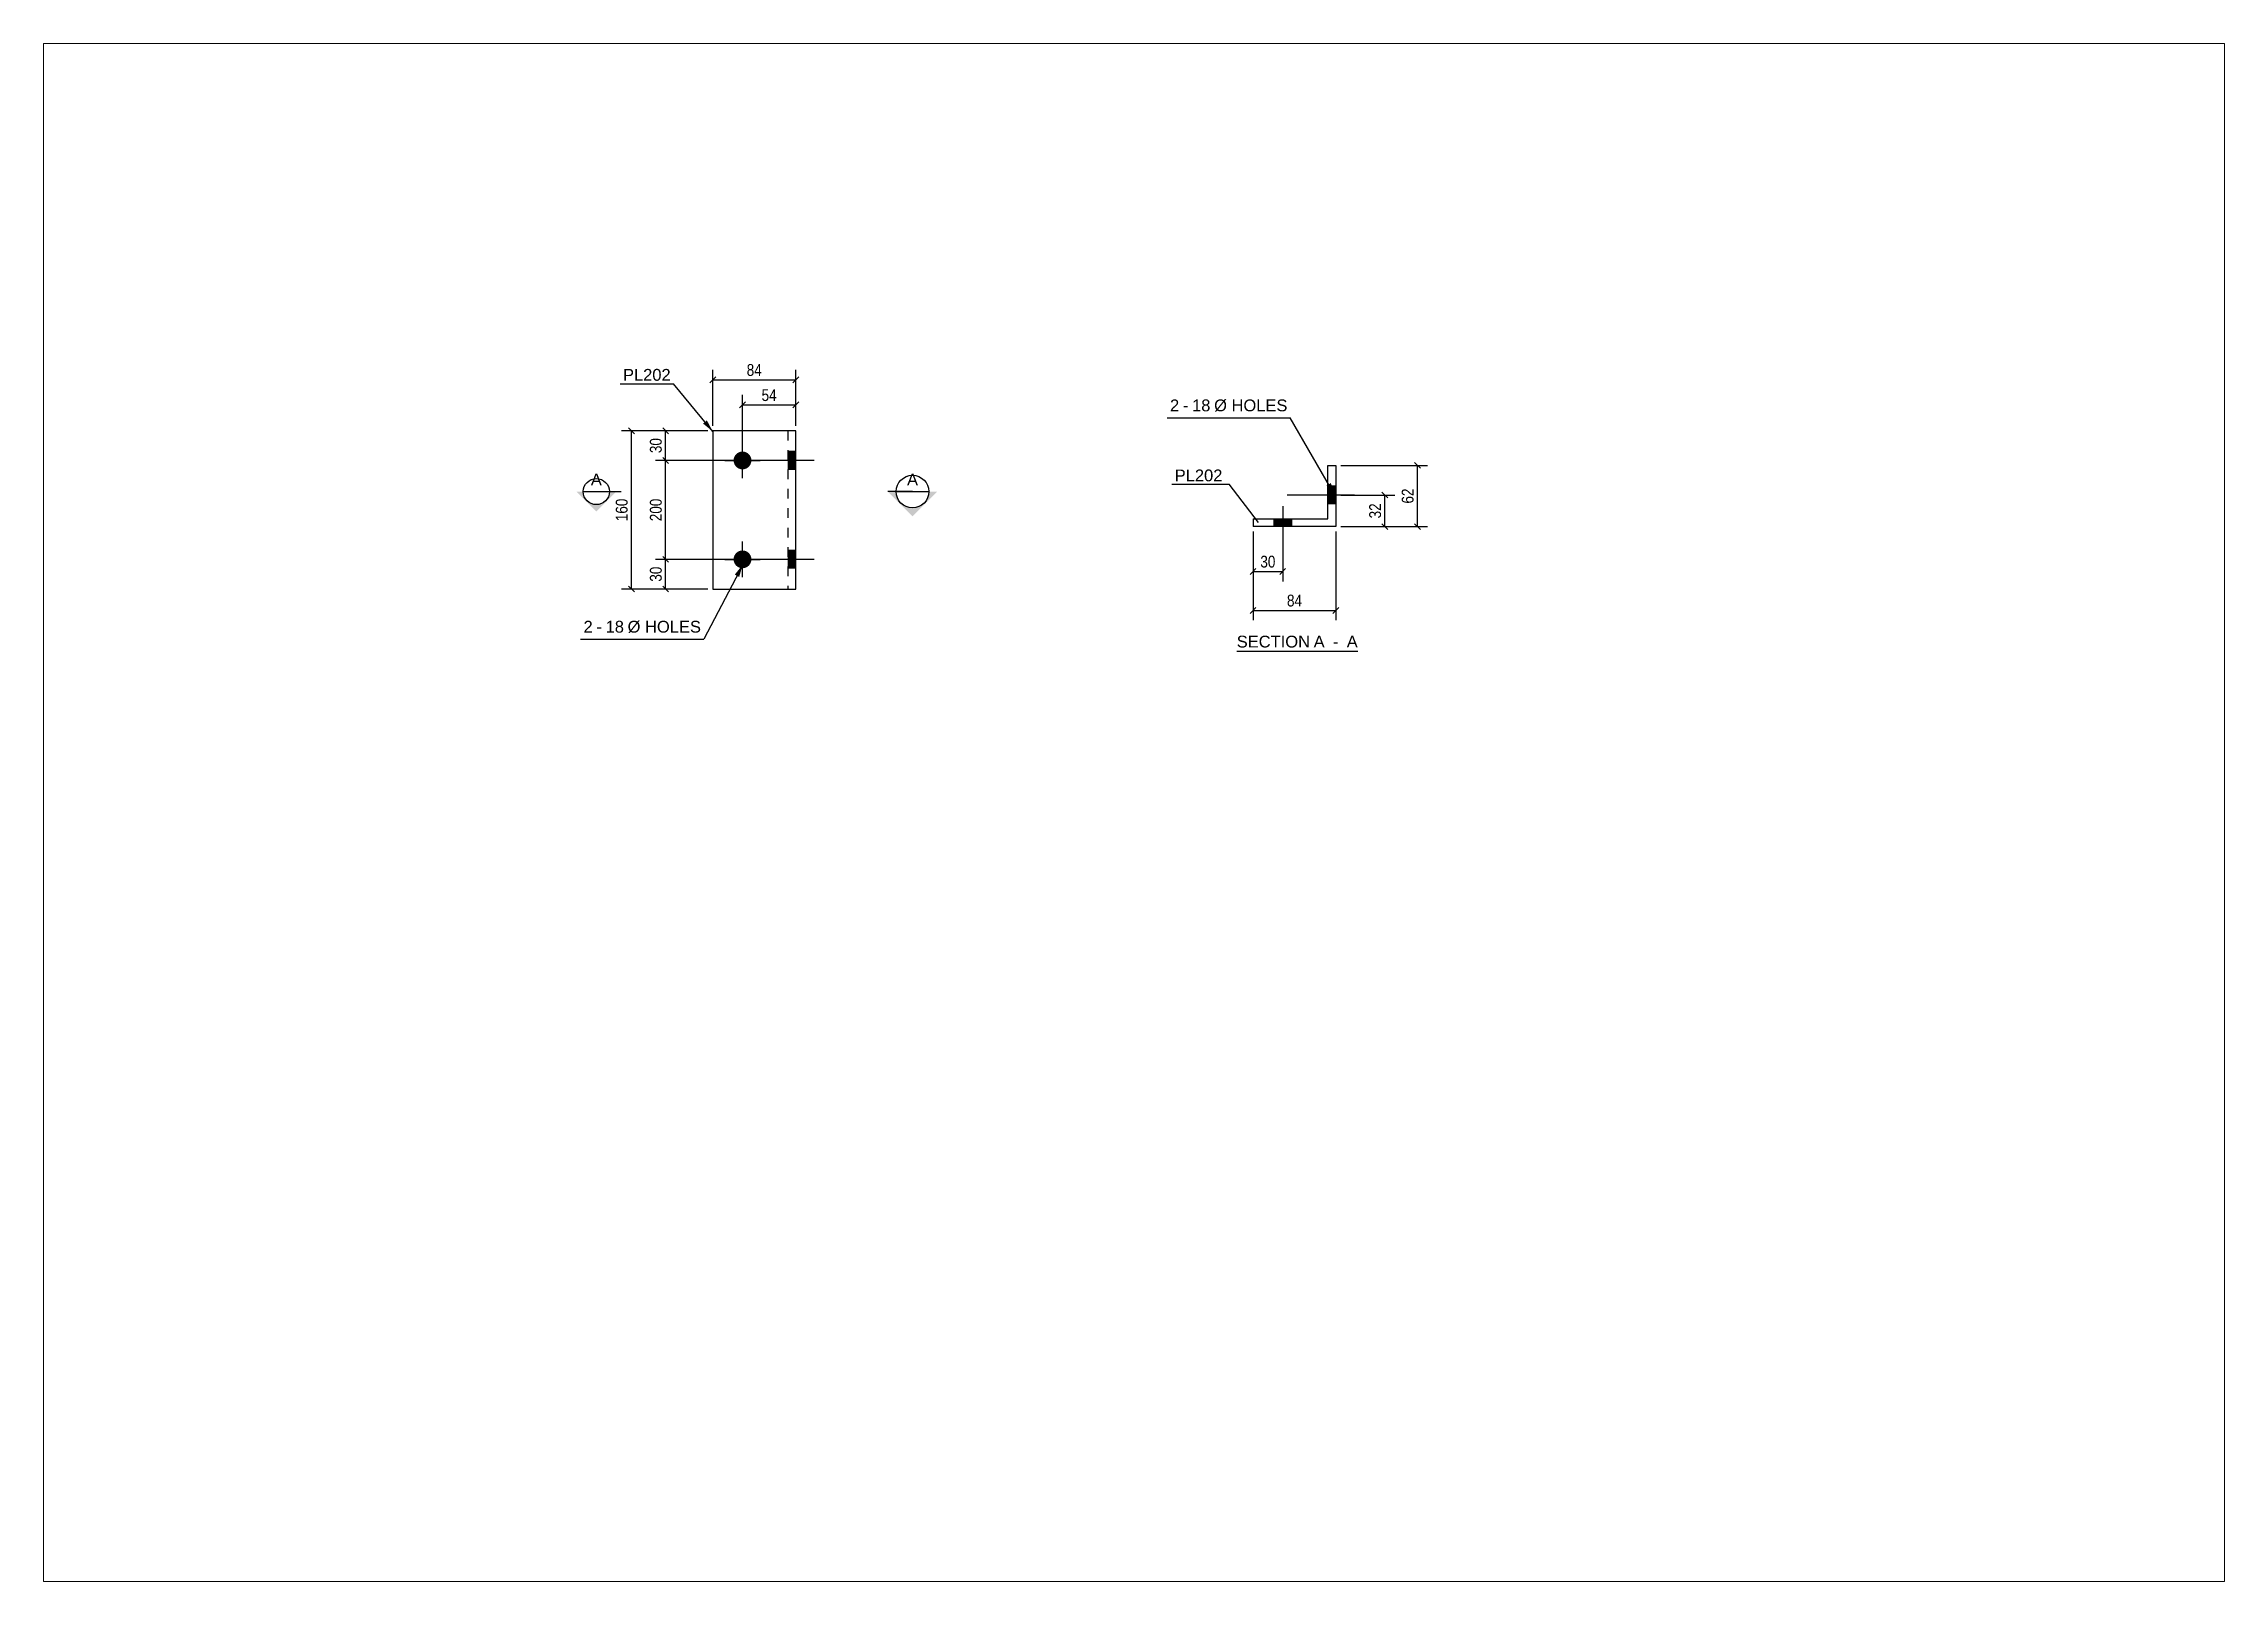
# Paper-space layout 'Layout1' of a CAD drawing. Header units: millimetres. Extents: x 0 to 441, y 0 to 311.
# The model-space entities are those that its viewports show. They can reach past a viewport. Long polylines and large blocks are cut down to what shows.
import ezdxf

# ---------------------------------------------------------------- set-up
doc = ezdxf.new("R2010")
doc.units = ezdxf.units.MM
doc.linetypes.add('DXK_LINE_DOT2', pattern=[3.9198, 1.9599, -1.9599])
doc.layers.add('Viewport layer', color=7, linetype='Continuous', plot=False)
doc.styles.add('Arial', font='arial.ttf', dxfattribs={"height": 0.2})
doc.styles.add('Arial Narrow', font='ARIALN.TTF', dxfattribs={"height": 0.2})

msp = doc.modelspace()

# ---------------------------------------------------------------- hatches: boundary and pattern name
at = {"linetype": 'Continuous'}
for color, points in [(30, [(-1.2, 18.09), (0, 15.84), (-1.97, 17.46)]), (1, [(4.2, 10, -1), (7.8, 10, -1)]), (1, [(16.76, 8.2), (16.76, 11.8), (15.16, 11.8), (15.16, 8.2)]), (30, [(124.97, 5.42), (125.78, 3.01), (124.1, 4.92)]), (96, [(124.4, 4.81), (124.4, 1.21), (126, 1.21), (126, 4.81)]), (96, [(124.4, 4.81), (124.4, 1.21), (126, 1.21), (126, 4.81)]), (96, [(113.44, -3.39), (117.04, -3.39), (117.04, -1.79), (113.44, -1.79)]), (96, [(113.44, -3.39), (117.04, -3.39), (117.04, -1.79), (113.44, -1.79)]), (1, [(4.2, -10, -1), (7.8, -10, -1)]), (1, [(16.76, -11.8), (16.76, -8.2), (15.16, -8.2), (15.16, -11.8)]), (30, [(4.44, -13.09), (6.04, -11.1), (5.33, -13.55)])]:
    msp.add_hatch(color=color, dxfattribs=at).paths.add_polyline_path(points)

# ---------------------------------------------------------------- linework, layer by layer
at = {"color": 4, "linetype": 'Continuous'}
for p, q in [((0.6, 26.9), (-0.6, 25.7)), ((0, 17), (0, 28.35)), ((16.16, 25.7), (17.36, 26.9)), ((16.76, 17), (16.76, 28.35)), ((0, 26.3), (16.76, 26.3)), ((6, 11), (6, 23.27)), ((16.76, 17), (16.76, 23.27)), ((6.6, 21.82), (5.4, 20.62)), ((6, 21.22), (16.76, 21.22)), ((16.16, 20.62), (17.36, 21.82)), ((-15.84, 15.4), (-17.04, 16.6)), ((-16.44, -16), (-16.44, 16)), ((-1, 16), (-11.59, 16)), ((-8.94, 15.4), (-10.14, 16.6)), ((-9.54, 10), (-9.54, 16)), ((5, 10), (-11.59, 10)), ((-10.14, 10.6), (-8.94, 9.4)), ((127, 9.01), (144.5, 9.01)), ((143.1, 8.41), (141.9, 9.61)), ((142.5, -3.39), (142.5, 9.01)), ((127, 3.01), (137.92, 3.01)), ((136.52, 2.41), (135.32, 3.61)), ((135.92, -3.39), (135.92, 3.01)), ((109.24, -4.39), (109.24, -22.33)), ((109.24, -4.39), (109.24, -14.46)), ((126, -4.39), (126, -22.33)), ((127, -3.39), (137.92, -3.39)), ((135.32, -2.79), (136.52, -3.99)), ((141.9, -2.79), (143.1, -3.99)), ((5, -10), (-11.59, -10)), ((5, -10), (-11.59, -10)), ((-10.14, -9.4), (-8.94, -10.6)), ((-8.94, -10.6), (-10.14, -9.4)), ((-9.54, -16), (-9.54, -10)), ((109.84, -11.86), (108.64, -13.06)), ((109.24, -12.46), (115.24, -12.46)), ((114.64, -13.06), (115.84, -11.86)), ((-17.04, -15.4), (-15.84, -16.6)), ((-1, -16), (-11.59, -16)), ((-10.14, -15.4), (-8.94, -16.6)), ((109.84, -19.73), (108.64, -20.93)), ((109.24, -20.33), (126, -20.33)), ((125.4, -20.93), (126.6, -19.73))]:
    msp.add_line(p, q, dxfattribs=at)
at = {"color": 2, "linetype": 'Continuous'}
for p, q in [((16.76, 16), (0, 16)), ((0, 16), (0, -16)), ((16.76, -16), (16.76, 16)), ((124.4, 9.01), (126, 9.01)), ((124.4, -1.79), (124.4, 9.01)), ((126, 9.01), (126, -3.39)), ((109.24, -1.79), (124.4, -1.79)), ((109.24, -1.79), (109.24, -3.39)), ((126, -3.39), (109.24, -3.39)), ((0, -16), (16.76, -16))]:
    msp.add_line(p, q, dxfattribs=at)
at = {"color": 1, "linetype": 'Continuous'}
for p, q in [((6, 6.4), (6, 13.6)), ((2.4, 10), (9.6, 10)), ((20.49, 10), (6.93, 10)), ((16.76, 11.8), (15.16, 11.8)), ((16.76, 8.2), (15.16, 8.2)), ((6, -13.6), (6, -6.4)), ((16.76, -8.2), (15.16, -8.2)), ((2.4, -10), (9.6, -10)), ((20.49, -10), (6.93, -10)), ((16.76, -11.8), (15.16, -11.8))]:
    msp.add_line(p, q, dxfattribs=at)
at = {"color": 7, "linetype": 'DXK_LINE_DOT2'}
msp.add_line((15.16, 16), (15.16, -16), dxfattribs=at)
at = {"color": 96, "linetype": 'Continuous'}
for p, q in [((126, 4.81), (124.4, 4.81)), ((126, 4.81), (124.4, 4.81)), ((115.24, 0.77), (115.24, -12.79)), ((115.24, 0.77), (115.24, -12.79)), ((129.73, 3.01), (116.17, 3.01)), ((129.73, 3.01), (116.17, 3.01)), ((126, 1.21), (124.4, 1.21)), ((126, 1.21), (124.4, 1.21)), ((113.44, -1.79), (113.44, -3.39)), ((113.44, -1.79), (113.44, -3.39)), ((117.04, -1.79), (117.04, -3.39)), ((117.04, -1.79), (117.04, -3.39))]:
    msp.add_line(p, q, dxfattribs=at)
at = {"color": 30, "linetype": 'Continuous'}
msp.add_line((105.94, -28.58), (130.41, -28.58), dxfattribs=at)

# ---------------------------------------------------------------- wipeouts: each hides what was drawn before it
at = {"color": 0}
for points in [[(-8.54, 26.12), (-8.54, 28.62), (-18.17, 28.62), (-18.17, 26.12)], [(94.3, 19.94), (94.3, 22.44), (92.45, 22.44), (92.45, 19.94)], [(103.04, 5.78), (103.04, 8.28), (93.4, 8.28), (93.4, 5.78)], [(-24.29, -24.82), (-24.29, -22.32), (-26.15, -22.32), (-26.15, -24.82)]]:
    msp.add_wipeout(points, dxfattribs=at)
at = {"color": 0, "linetype": 'Continuous'}
for points in [[(-22.44, 4.95), (-22.44, 7.45), (-24.67, 7.45), (-24.67, 4.95)], [(41.49, 4.95), (41.49, 7.45), (39.27, 7.45), (39.27, 4.95)]]:
    msp.add_wipeout(points, dxfattribs=at)

# ---------------------------------------------------------------- next in the draw order: hatches: boundary and pattern name
at = {"linetype": 'Continuous'}
msp.add_hatch(color=5, dxfattribs=at).paths.add_polyline_path([(35.38, 3.7), (37.08, 3.7, 0.403684), (40.38, 0.4, 0.410244), (43.68, 3.7), (45.38, 3.7, 0.000008), (40.38, -1.3)])

# ---------------------------------------------------------------- next in the draw order: linework, layer by layer
at = {"color": 30, "linetype": 'Continuous'}
for p, q in [((-18.77, 25.52), (-7.94, 25.52)), ((92.8, 5.18), (104.39, 5.18)), ((110.37, -2.55), (104.39, 5.18))]:
    msp.add_line(p, q, dxfattribs=at)
at = {"color": 5, "linetype": 'Continuous'}
for p, q in [((-23.56, 3.7), (-23.56, 3.7)), ((40.38, 3.7), (35.38, 3.7)), ((37.13, 3.7), (43.63, 3.7)), ((40.38, 3.7), (40.38, 3.7))]:
    msp.add_line(p, q, dxfattribs=at)
msp.add_circle((40.38, 3.7), 3.3, dxfattribs=at)

# ---------------------------------------------------------------- next in the draw order: texts
at = {"color": 3, "style": 'Arial'}
for p in [(-18.17, 26.12), (93.4, 5.78)]:
    msp.add_text('PL202', height=2.388, dxfattribs=at).set_placement(p)
at = {"color": 5, "linetype": 'Continuous', "style": 'Arial'}
for p in [(-24.67, 4.95), (39.27, 4.95)]:
    msp.add_text('A', height=2.39, dxfattribs=at).set_placement(p)

# ---------------------------------------------------------------- next in the draw order: wipeouts: each hides what was drawn before it
at = {"color": 0, "linetype": 'Continuous'}
for points in [[(10.4, 26.6), (10.4, 30.1), (6.35, 30.1), (6.35, 26.6)], [(-9.84, 15.02), (-13.34, 15.02), (-13.34, 10.98), (-9.84, 10.98)], [(142.2, 4.83), (138.7, 4.83), (138.7, 0.78), (142.2, 0.78)], [(-16.74, 2.79), (-20.24, 2.79), (-20.24, -2.79), (-16.74, -2.79)], [(135.62, 1.83), (132.12, 1.83), (132.12, -2.22), (135.62, -2.22)], [(119.64, -20.03), (119.64, -16.53), (115.6, -16.53), (115.6, -20.03)], [(120.75, -27.83), (120.75, -25.33), (105.94, -25.33), (105.94, -27.83)]]:
    msp.add_wipeout(points, dxfattribs=at)
at = {"color": 0}
for points in [[(96.16, 19.94), (96.16, 22.44), (95.05, 22.44), (95.05, 19.94)], [(-22.43, -24.82), (-22.43, -22.32), (-23.54, -22.32), (-23.54, -24.82)]]:
    msp.add_wipeout(points, dxfattribs=at)

# ---------------------------------------------------------------- next in the draw order: hatches: boundary and pattern name
at = {"linetype": 'Continuous'}
msp.add_hatch(color=5, dxfattribs=at).paths.add_polyline_path([(-27.56, 3.7), (-26.2, 3.7, 0.403684), (-23.56, 1.06, 0.410244), (-20.92, 3.7), (-19.56, 3.7, 0.000008), (-23.56, -0.3)])

# ---------------------------------------------------------------- next in the draw order: linework, layer by layer
at = {"color": 30, "linetype": 'Continuous'}
msp.add_line((0, 15.84), (-7.94, 25.52), dxfattribs=at)
at = {"color": 4, "linetype": 'Continuous'}
for p, q in [((-1, 16), (-18.49, 16)), ((5, 10), (-11.59, 10)), ((-8.94, 9.4), (-10.14, 10.6)), ((-9.54, -10), (-9.54, 10)), ((115.24, -4.39), (115.24, -14.46)), ((127, -3.39), (144.5, -3.39))]:
    msp.add_line(p, q, dxfattribs=at)
at = {"color": 5, "linetype": 'Continuous'}
for p, q in [((-26.16, 3.7), (-20.96, 3.7)), ((-23.56, 3.7), (-18.56, 3.7))]:
    msp.add_line(p, q, dxfattribs=at)
msp.add_circle((-23.56, 3.7), 2.64, dxfattribs=at)

# ---------------------------------------------------------------- next in the draw order: texts
at = {"color": 7, "linetype": 'Continuous', "style": 'Arial Narrow'}
for p in [(6.85, 27.1), (116.1, -19.53)]:
    msp.add_text('84', height=2.386, dxfattribs=at).set_placement(p)
at = {"color": 3, "style": 'Arial'}
for p in [(92.45, 19.94), (-26.15, -24.82)]:
    msp.add_text('2', height=2.39, dxfattribs=at).set_placement(p)
at = {"color": 7, "linetype": 'Continuous', "style": 'Arial Narrow'}
for s, p in [('30', (-10.34, 11.48)), ('160', (-17.24, -2.29)), ('32', (135.12, -1.72)), ('62', (141.7, 1.28))]:
    msp.add_text(s, height=2.386, rotation=90.0002, dxfattribs=at).set_placement(p)

# ---------------------------------------------------------------- next in the draw order: wipeouts: each hides what was drawn before it
at = {"color": 0}
for points in [[(100.62, 19.94), (100.62, 22.44), (96.91, 22.44), (96.91, 19.94)], [(-17.98, -24.82), (-17.98, -22.32), (-21.68, -22.32), (-21.68, -24.82)]]:
    msp.add_wipeout(points, dxfattribs=at)
at = {"color": 0, "linetype": 'Continuous'}
msp.add_wipeout([(123.72, -27.83), (123.72, -25.33), (121.5, -25.33), (121.5, -27.83)], dxfattribs=at)

# ---------------------------------------------------------------- next in the draw order: texts
at = {"color": 3, "style": 'Arial'}
for p in [(95.05, 19.94), (-23.54, -24.82)]:
    msp.add_text('-', height=2.39, dxfattribs=at).set_placement(p)
at = {"color": 3, "linetype": 'Continuous', "style": 'Arial'}
msp.add_text('SECTION', height=2.388, dxfattribs=at).set_placement((105.94, -27.83))

# ---------------------------------------------------------------- next in the draw order: wipeouts: each hides what was drawn before it
at = {"color": 0, "linetype": 'Continuous'}
for points in [[(13.4, 21.52), (13.4, 25.02), (9.36, 25.02), (9.36, 21.52)], [(-9.84, 2.79), (-13.34, 2.79), (-13.34, -2.79), (-9.84, -2.79)], [(114.26, -12.16), (114.26, -8.66), (110.22, -8.66), (110.22, -12.16)], [(-9.84, -10.98), (-13.34, -10.98), (-13.34, -15.02), (-9.84, -15.02)], [(127.44, -27.83), (127.44, -25.33), (124.47, -25.33), (124.47, -27.83)]]:
    msp.add_wipeout(points, dxfattribs=at)
at = {"color": 0}
for points in [[(116.18, 19.94), (116.18, 22.44), (101.37, 22.44), (101.37, 19.94)], [(-2.41, -24.82), (-2.41, -22.32), (-17.23, -22.32), (-17.23, -24.82)]]:
    msp.add_wipeout(points, dxfattribs=at)

# ---------------------------------------------------------------- next in the draw order: linework, layer by layer
at = {"color": 30, "linetype": 'Continuous'}
for p, q in [((91.85, 18.59), (116.78, 18.59)), ((125.78, 3.01), (116.78, 18.59)), ((6.04, -11.1), (-1.81, -26.17)), ((-26.75, -26.17), (-1.81, -26.17))]:
    msp.add_line(p, q, dxfattribs=at)
at = {"color": 4, "linetype": 'Continuous'}
msp.add_line((-1, -16), (-18.49, -16), dxfattribs=at)

# ---------------------------------------------------------------- next in the draw order: texts
at = {"color": 7, "linetype": 'Continuous', "style": 'Arial Narrow'}
for s, p in [('54', (9.86, 22.02)), ('30', (110.72, -11.66))]:
    msp.add_text(s, height=2.386, dxfattribs=at).set_placement(p)
at = {"color": 3, "style": 'Arial'}
for s, p in [('18', (96.91, 19.94)), ('Ø HOLES', (101.37, 19.94)), ('18', (-21.68, -24.82)), ('Ø HOLES', (-17.23, -24.82))]:
    msp.add_text(s, height=2.388, dxfattribs=at).set_placement(p)
at = {"color": 7, "linetype": 'Continuous', "style": 'Arial Narrow'}
for s, p in [('200', (-10.34, -2.29)), ('30', (-10.34, -14.52))]:
    msp.add_text(s, height=2.386, rotation=90.0002, dxfattribs=at).set_placement(p)
at = {"color": 3, "linetype": 'Continuous', "style": 'Arial'}
msp.add_text('A', height=2.39, dxfattribs=at).set_placement((121.5, -27.83))

# ---------------------------------------------------------------- next in the draw order: wipeouts: each hides what was drawn before it
at = {"color": 0, "linetype": 'Continuous'}
msp.add_wipeout([(130.41, -27.83), (130.41, -25.33), (128.19, -25.33), (128.19, -27.83)], dxfattribs=at)

# ---------------------------------------------------------------- next in the draw order: texts
at = {"color": 3, "linetype": 'Continuous', "style": 'Arial'}
for s, height, p in [('A', 2.39, (128.19, -27.83)), (' - ', 2.388, (124.47, -27.83))]:
    msp.add_text(s, height=height, dxfattribs=at).set_placement(p)

psp = doc.layouts.get("Layout1")

# ---------------------------------------------------------------- viewports
at = {"layer": 'Viewport layer', "view_target_point": (85.17, -61.2)}
psp.add_viewport(center=(220.5, 155.5), size=(441, 311), view_center_point=(0, 0), view_height=311, dxfattribs=at)

doc.saveas('drawing.dxf')
